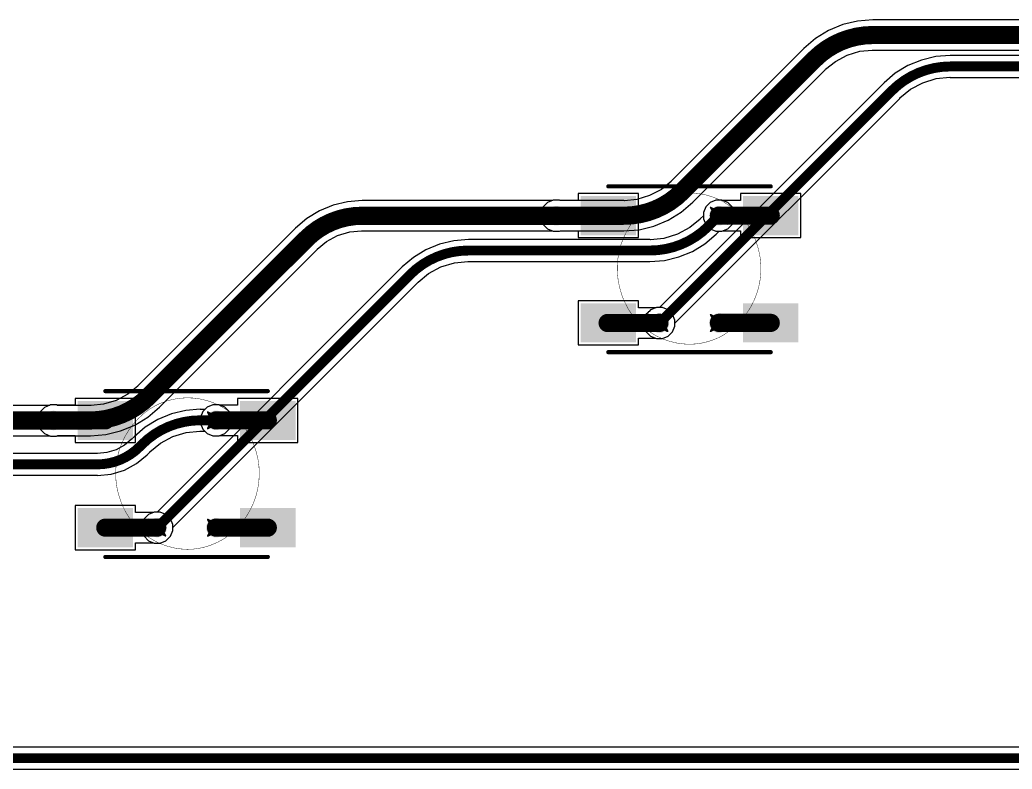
# Model space of a CAD drawing. Header units: inches. Extents: x -11 to 1110, y -7 to 455.
# Drawn here: x 17.99 to 48.52, y 227.17 to 250.23 of the extents above; entities that cross this region are included whole.
import ezdxf

# ---------------------------------------------------------------- set-up
doc = ezdxf.new("R2010")
doc.units = ezdxf.units.IN
for name, color, linetype in [('Bottom Layer', 5, 'Continuous'), ('Drill Drawing', 1, 'Continuous'), ('Mechanical 7', 56, 'Continuous'), ('Top Layer', 1, 'Continuous'), ('Top Overlay', 2, 'Continuous'), ('Top Paste', 8, 'Continuous'), ('Top Solder', 216, 'Continuous'), ('Via Holes', 16, 'Continuous')]:
    doc.layers.add(name, color=color, linetype=linetype)

msp = doc.modelspace()

# ---------------------------------------------------------------- hatches: boundary and pattern name
at = {"layer": 'Bottom Layer'}
h = msp.add_hatch(color=5, dxfattribs=at)
edge = h.paths.add_edge_path()
edge.add_arc((34.495, 244.199), 0.3, 0, 360)
h = msp.add_hatch(color=5, dxfattribs=at)
edge = h.paths.add_edge_path()
edge.add_arc((39.495, 244.199), 0.3, 0, 360)
h = msp.add_hatch(color=5, dxfattribs=at)
edge = h.paths.add_edge_path()
edge.add_arc((37.666, 240.896), 0.3, 0, 360)
h = msp.add_hatch(color=5, dxfattribs=at)
edge = h.paths.add_edge_path()
edge.add_arc((39.495, 240.899), 0.3, 0, 360)
h = msp.add_hatch(color=5, dxfattribs=at)
edge = h.paths.add_edge_path()
edge.add_arc((19.021, 237.899), 0.3, 0, 360)
h = msp.add_hatch(color=5, dxfattribs=at)
edge = h.paths.add_edge_path()
edge.add_arc((24.021, 237.905), 0.3, 0, 360)
h = msp.add_hatch(color=5, dxfattribs=at)
edge = h.paths.add_edge_path()
edge.add_arc((22.213, 234.605), 0.3, 0, 360)
h = msp.add_hatch(color=5, dxfattribs=at)
edge = h.paths.add_edge_path()
edge.add_arc((24.021, 234.599), 0.3, 0, 360)
at = {"layer": 'Top Layer'}
for points in [[(35.341, 244.703), (36.841, 244.703), (36.841, 243.703), (35.341, 243.703)], [(41.841, 243.703), (40.341, 243.703), (40.341, 244.703), (41.841, 244.703)], [(35.341, 241.403), (36.841, 241.403), (36.841, 240.403), (35.341, 240.403)], [(40.341, 241.403), (41.841, 241.403), (41.841, 240.403), (40.341, 240.403)], [(19.867, 238.402), (21.367, 238.402), (21.367, 237.402), (19.867, 237.402)], [(26.367, 237.402), (24.867, 237.402), (24.867, 238.402), (26.367, 238.402)], [(19.867, 235.102), (21.367, 235.102), (21.367, 234.102), (19.867, 234.102)], [(24.867, 235.102), (26.367, 235.102), (26.367, 234.102), (24.867, 234.102)]]:
    msp.add_hatch(color=1, dxfattribs=at).paths.add_polyline_path(points)
h = msp.add_hatch(color=1, dxfattribs=at)
edge = h.paths.add_edge_path()
edge.add_arc((34.495, 244.199), 0.3, 0, 360)
h = msp.add_hatch(color=1, dxfattribs=at)
edge = h.paths.add_edge_path()
edge.add_arc((39.495, 244.199), 0.3, 0, 360)
h = msp.add_hatch(color=1, dxfattribs=at)
edge = h.paths.add_edge_path()
edge.add_arc((37.666, 240.896), 0.3, 0, 360)
h = msp.add_hatch(color=1, dxfattribs=at)
edge = h.paths.add_edge_path()
edge.add_arc((39.495, 240.899), 0.3, 0, 360)
h = msp.add_hatch(color=1, dxfattribs=at)
edge = h.paths.add_edge_path()
edge.add_arc((19.021, 237.899), 0.3, 0, 360)
h = msp.add_hatch(color=1, dxfattribs=at)
edge = h.paths.add_edge_path()
edge.add_arc((24.021, 237.905), 0.3, 0, 360)
h = msp.add_hatch(color=1, dxfattribs=at)
edge = h.paths.add_edge_path()
edge.add_arc((22.213, 234.605), 0.3, 0, 360)
h = msp.add_hatch(color=1, dxfattribs=at)
edge = h.paths.add_edge_path()
edge.add_arc((24.021, 234.599), 0.3, 0, 360)
at = {"layer": 'Top Paste'}
for points in [[(35.341, 244.703), (36.841, 244.703), (36.841, 243.703), (35.341, 243.703)], [(41.841, 243.703), (40.341, 243.703), (40.341, 244.703), (41.841, 244.703)], [(35.341, 241.403), (36.841, 241.403), (36.841, 240.403), (35.341, 240.403)], [(40.341, 241.403), (41.841, 241.403), (41.841, 240.403), (40.341, 240.403)], [(19.867, 238.402), (21.367, 238.402), (21.367, 237.402), (19.867, 237.402)], [(26.367, 237.402), (24.867, 237.402), (24.867, 238.402), (26.367, 238.402)], [(19.867, 235.102), (21.367, 235.102), (21.367, 234.102), (19.867, 234.102)], [(24.867, 235.102), (26.367, 235.102), (26.367, 234.102), (24.867, 234.102)]]:
    msp.add_hatch(color=8, dxfattribs=at).paths.add_polyline_path(points)
at = {"layer": 'Top Solder'}
for points in [[(35.239, 244.804), (36.942, 244.804), (36.942, 243.601), (35.239, 243.601)], [(41.942, 243.601), (40.239, 243.601), (40.239, 244.804), (41.942, 244.804)], [(35.239, 241.504), (36.942, 241.504), (36.942, 240.301), (35.239, 240.301)], [(40.239, 241.504), (41.942, 241.504), (41.942, 240.301), (40.239, 240.301)], [(19.765, 238.504), (21.469, 238.504), (21.469, 237.3), (19.765, 237.3)], [(26.469, 237.3), (24.765, 237.3), (24.765, 238.504), (26.469, 238.504)], [(19.765, 235.204), (21.469, 235.204), (21.469, 234), (19.765, 234)], [(24.765, 235.204), (26.469, 235.204), (26.469, 234), (24.765, 234)]]:
    msp.add_hatch(color=216, dxfattribs=at).paths.add_polyline_path(points)
at = {"layer": 'Via Holes'}
h = msp.add_hatch(color=7, dxfattribs=at)
edge = h.paths.add_edge_path()
edge.add_arc((34.495, 244.199), 0.15, 0, 360)
h = msp.add_hatch(color=7, dxfattribs=at)
edge = h.paths.add_edge_path()
edge.add_arc((39.495, 244.199), 0.15, 0, 360)
h = msp.add_hatch(color=7, dxfattribs=at)
edge = h.paths.add_edge_path()
edge.add_arc((37.666, 240.896), 0.15, 0, 360)
h = msp.add_hatch(color=7, dxfattribs=at)
edge = h.paths.add_edge_path()
edge.add_arc((39.495, 240.899), 0.15, 0, 360)
h = msp.add_hatch(color=7, dxfattribs=at)
edge = h.paths.add_edge_path()
edge.add_arc((19.021, 237.899), 0.15, 0, 360)
h = msp.add_hatch(color=7, dxfattribs=at)
edge = h.paths.add_edge_path()
edge.add_arc((24.021, 237.905), 0.15, 0, 360)
h = msp.add_hatch(color=7, dxfattribs=at)
edge = h.paths.add_edge_path()
edge.add_arc((22.213, 234.605), 0.15, 0, 360)
h = msp.add_hatch(color=7, dxfattribs=at)
edge = h.paths.add_edge_path()
edge.add_arc((24.021, 234.599), 0.15, 0, 360)

# ---------------------------------------------------------------- linework, layer by layer
at = {"layer": 'Bottom Layer'}
for p, q in [((43.305, 250.08), (42.869, 249.899)), ((43.764, 250.19), (43.305, 250.08)), ((44.234, 250.227), (43.764, 250.19)), ((50.064, 250.227), (44.234, 250.227)), ((44.234, 250.227), (44.234, 250.227)), ((42.869, 249.899), (42.467, 249.653)), ((42.467, 249.653), (42.108, 249.346)), ((42.109, 249.346), (38.035, 245.273)), ((42.108, 249.346), (42.109, 249.346)), ((43.079, 248.95), (43.438, 249.142)), ((43.438, 249.142), (43.829, 249.261)), ((43.829, 249.261), (44.213, 249.298)), ((44.213, 249.298), (44.234, 249.294)), ((44.234, 249.294), (50.064, 249.294)), ((46.615, 249.132), (46.165, 249.097)), ((46.615, 249.13), (46.615, 249.132)), ((53.168, 249.13), (46.615, 249.13)), ((42.78, 248.705), (43.079, 248.95)), ((45.725, 248.991), (45.308, 248.818)), ((46.165, 249.097), (45.725, 248.991)), ((38.695, 244.614), (42.768, 248.687)), ((42.768, 248.687), (42.78, 248.705)), ((44.923, 248.582), (44.579, 248.289)), ((45.308, 248.818), (44.923, 248.582)), ((44.581, 248.287), (37.667, 241.374)), ((44.579, 248.289), (44.581, 248.287)), ((45.388, 248.089), (45.77, 248.293)), ((45.77, 248.293), (46.184, 248.418)), ((46.184, 248.418), (46.6, 248.459)), ((46.6, 248.459), (46.615, 248.456)), ((46.615, 248.456), (53.168, 248.456)), ((45.065, 247.824), (45.388, 248.089)), ((38.143, 240.897), (45.057, 247.811)), ((45.057, 247.811), (45.065, 247.824)), ((38.023, 245.255), (37.725, 245.01)), ((38.035, 245.273), (38.023, 245.255)), ((37.725, 245.01), (37.365, 244.817)), ((28.068, 244.63), (27.624, 244.523)), ((28.523, 244.665), (28.068, 244.63)), ((34.372, 244.665), (28.523, 244.665)), ((28.523, 244.665), (28.523, 244.665)), ((34.4, 244.677), (34.372, 244.665)), ((34.59, 244.677), (34.4, 244.677)), ((34.618, 244.665), (34.59, 244.677)), ((36.569, 244.665), (34.618, 244.665)), ((36.59, 244.661), (36.569, 244.665)), ((36.975, 244.699), (36.59, 244.661)), ((37.365, 244.817), (36.975, 244.699)), ((38.336, 244.307), (38.695, 244.613)), ((38.695, 244.613), (38.695, 244.614)), ((39.225, 244.604), (39.09, 244.47)), ((39.4, 244.677), (39.225, 244.604)), ((39.59, 244.677), (39.4, 244.677)), ((39.766, 244.604), (39.59, 244.677)), ((39.9, 244.47), (39.766, 244.604)), ((27.203, 244.349), (26.814, 244.11)), ((27.624, 244.523), (27.203, 244.349)), ((37.934, 244.06), (38.336, 244.307)), ((39.09, 244.47), (39.017, 244.294)), ((39.017, 244.294), (39.017, 244.198)), ((39.973, 244.294), (39.9, 244.47)), ((39.973, 244.104), (39.973, 244.294)), ((26.814, 244.11), (26.467, 243.814)), ((37.498, 243.88), (37.934, 244.06)), ((38.922, 244.098), (38.599, 243.833)), ((38.931, 244.111), (38.922, 244.098)), ((39.017, 244.198), (38.931, 244.111)), ((39.9, 243.929), (39.973, 244.104)), ((26.467, 243.814), (21.626, 238.972)), ((26.467, 243.814), (26.467, 243.814)), ((27.765, 243.588), (28.136, 243.701)), ((28.136, 243.701), (28.503, 243.737)), ((28.503, 243.737), (28.523, 243.733)), ((28.523, 243.733), (34.372, 243.733)), ((34.372, 243.733), (34.4, 243.721)), ((34.4, 243.721), (34.59, 243.721)), ((34.59, 243.721), (34.618, 243.733)), ((34.618, 243.733), (36.569, 243.733)), ((36.569, 243.733), (37.039, 243.77)), ((36.569, 243.733), (36.569, 243.733)), ((37.039, 243.77), (37.498, 243.88)), ((38.218, 243.629), (37.803, 243.503)), ((38.599, 243.833), (38.218, 243.629)), ((39.065, 243.34), (39.408, 243.633)), ((39.408, 243.633), (39.499, 243.721)), ((39.408, 243.633), (39.408, 243.633)), ((39.499, 243.721), (39.59, 243.721)), ((39.59, 243.721), (39.766, 243.794)), ((39.766, 243.794), (39.9, 243.929)), ((27.138, 243.171), (27.423, 243.405)), ((27.423, 243.405), (27.765, 243.588)), ((30.898, 243.327), (30.481, 243.154)), ((31.338, 243.432), (30.898, 243.327)), ((31.788, 243.468), (31.338, 243.432)), ((31.788, 243.465), (31.788, 243.468)), ((37.373, 243.465), (31.788, 243.465)), ((37.387, 243.463), (37.373, 243.465)), ((37.803, 243.503), (37.387, 243.463)), ((38.68, 243.104), (39.065, 243.34)), ((22.285, 238.313), (27.127, 243.155)), ((27.127, 243.155), (27.138, 243.171)), ((30.481, 243.154), (30.096, 242.918)), ((38.262, 242.931), (38.68, 243.104)), ((30.096, 242.918), (29.752, 242.625)), ((30.943, 242.628), (31.357, 242.754)), ((31.357, 242.754), (31.773, 242.795)), ((31.773, 242.795), (31.788, 242.792)), ((31.788, 242.792), (37.373, 242.792)), ((37.373, 242.79), (37.823, 242.825)), ((37.373, 242.792), (37.373, 242.79)), ((37.823, 242.825), (38.262, 242.931)), ((29.754, 242.623), (22.214, 235.083)), ((29.752, 242.625), (29.754, 242.623)), ((30.239, 242.159), (30.562, 242.424)), ((30.562, 242.424), (30.943, 242.628)), ((22.69, 234.607), (30.23, 242.147)), ((30.23, 242.147), (30.239, 242.159)), ((37.3, 241.206), (37.261, 241.166)), ((37.315, 241.229), (37.3, 241.206)), ((37.324, 241.238), (37.315, 241.229)), ((37.347, 241.253), (37.324, 241.238)), ((37.395, 241.301), (37.347, 241.253)), ((37.457, 241.327), (37.395, 241.301)), ((37.475, 241.339), (37.457, 241.327)), ((37.496, 241.343), (37.475, 241.339)), ((37.571, 241.374), (37.496, 241.343)), ((37.651, 241.374), (37.571, 241.374)), ((37.654, 241.374), (37.651, 241.374)), ((37.656, 241.374), (37.654, 241.374)), ((37.667, 241.374), (37.656, 241.374)), ((37.188, 240.945), (37.179, 240.899)), ((37.179, 240.899), (37.188, 240.853)), ((37.205, 241.033), (37.188, 240.991)), ((37.188, 240.991), (37.188, 240.945)), ((37.214, 241.078), (37.205, 241.033)), ((37.239, 241.115), (37.214, 241.078)), ((37.261, 241.166), (37.239, 241.115)), ((38.143, 240.801), (38.143, 240.897)), ((37.188, 240.853), (37.188, 240.801)), ((37.188, 240.801), (37.208, 240.752)), ((37.208, 240.752), (37.214, 240.721)), ((37.214, 240.721), (37.232, 240.694)), ((37.232, 240.694), (37.261, 240.625)), ((37.261, 240.625), (37.313, 240.572)), ((37.936, 240.491), (38.071, 240.625)), ((38.071, 240.625), (38.143, 240.801)), ((37.313, 240.572), (37.315, 240.57)), ((37.315, 240.57), (37.318, 240.568)), ((37.318, 240.568), (37.395, 240.491)), ((37.395, 240.491), (37.571, 240.418)), ((37.571, 240.418), (37.761, 240.418)), ((37.761, 240.418), (37.936, 240.491)), ((21.614, 238.954), (21.315, 238.709)), ((21.626, 238.972), (21.614, 238.954)), ((20.955, 238.517), (20.565, 238.398)), ((21.315, 238.709), (20.955, 238.517)), ((18.898, 238.365), (15.507, 238.365)), ((18.926, 238.376), (18.898, 238.365)), ((19.116, 238.376), (18.926, 238.376)), ((19.145, 238.365), (19.116, 238.376)), ((20.159, 238.365), (19.145, 238.365)), ((20.18, 238.361), (20.159, 238.365)), ((20.565, 238.398), (20.18, 238.361)), ((21.926, 238.006), (22.285, 238.313)), ((22.285, 238.313), (22.285, 238.313)), ((23.09, 238.209), (22.65, 238.104)), ((23.54, 238.244), (23.09, 238.209)), ((23.54, 238.242), (23.54, 238.244)), ((23.682, 238.242), (23.54, 238.242)), ((23.751, 238.31), (23.682, 238.242)), ((23.926, 238.383), (23.751, 238.31)), ((24.116, 238.383), (23.926, 238.383)), ((24.292, 238.31), (24.116, 238.383)), ((24.426, 238.176), (24.292, 238.31)), ((24.499, 238), (24.426, 238.176)), ((21.524, 237.76), (21.926, 238.006)), ((22.233, 237.931), (21.848, 237.695)), ((22.65, 238.104), (22.233, 237.931)), ((24.499, 237.81), (24.499, 238)), ((20.629, 237.469), (21.088, 237.579)), ((21.088, 237.579), (21.524, 237.76)), ((21.848, 237.695), (21.504, 237.401)), ((22.695, 237.405), (23.109, 237.531)), ((23.109, 237.531), (23.525, 237.572)), ((23.525, 237.572), (23.54, 237.569)), ((23.54, 237.569), (23.682, 237.569)), ((23.682, 237.569), (23.751, 237.5)), ((24.292, 237.5), (24.426, 237.635)), ((24.426, 237.635), (24.499, 237.81)), ((15.507, 237.432), (18.898, 237.432)), ((18.898, 237.432), (18.926, 237.421)), ((18.926, 237.421), (19.116, 237.421)), ((19.116, 237.421), (19.145, 237.432)), ((19.145, 237.432), (20.159, 237.432)), ((20.159, 237.432), (20.629, 237.469)), ((20.159, 237.432), (20.159, 237.432)), ((21.416, 237.31), (21.204, 237.136)), ((21.504, 237.401), (21.416, 237.31)), ((21.504, 237.401), (21.504, 237.401)), ((22.314, 237.201), (22.695, 237.405)), ((23.751, 237.5), (23.926, 237.428)), ((23.926, 237.428), (24.116, 237.428)), ((24.116, 237.428), (24.292, 237.5)), ((20.668, 236.914), (20.382, 236.886)), ((20.947, 236.999), (20.668, 236.914)), ((21.204, 237.136), (20.947, 236.999)), ((21.904, 236.846), (21.982, 236.923)), ((21.982, 236.923), (21.99, 236.936)), ((21.99, 236.936), (22.314, 237.201)), ((20.378, 236.887), (15.621, 236.887)), ((20.382, 236.886), (20.378, 236.887)), ((21.579, 236.574), (21.907, 236.843)), ((21.907, 236.843), (21.904, 236.846)), ((20.8, 236.251), (21.206, 236.374)), ((21.206, 236.374), (21.579, 236.574)), ((15.621, 236.214), (20.378, 236.214)), ((20.378, 236.21), (20.8, 236.251)), ((20.378, 236.214), (20.378, 236.21)), ((22.118, 235.083), (21.942, 235.01)), ((22.214, 235.083), (22.118, 235.083)), ((21.808, 234.876), (21.735, 234.7)), ((21.942, 235.01), (21.808, 234.876)), ((21.735, 234.7), (21.735, 234.51)), ((21.735, 234.51), (21.808, 234.335)), ((22.618, 234.335), (22.69, 234.51)), ((22.69, 234.51), (22.69, 234.607)), ((21.808, 234.335), (21.942, 234.2)), ((21.942, 234.2), (22.118, 234.128)), ((22.308, 234.128), (22.483, 234.2)), ((22.483, 234.2), (22.618, 234.335)), ((22.118, 234.128), (22.308, 234.128)), ((110.16, 227.844), (13.649, 227.844)), ((13.649, 227.171), (110.02, 227.171))]:
    msp.add_line(p, q, dxfattribs=at)
for points in [[(42.438, 249.016, 0.559, 0.559, -0.198912), (44.234, 249.76, 0.559, 0.559, 0)], [(44.234, 249.76, 0.559, 0.559, 0), (50.187, 249.76, 0.559, 0.559, 0)], [(38.365, 244.943, 0.559, 0.559, 0), (42.438, 249.016, 0.559, 0.559, 0)], [(44.819, 248.049, 0.305, 0.305, -0.198912), (46.615, 248.793, 0.305, 0.305, 0)], [(46.615, 248.793, 0.305, 0.305, 0), (53.168, 248.793, 0.305, 0.305, 0)], [(37.666, 240.896, 0.305, 0.305, 0), (44.819, 248.049, 0.305, 0.305, 0)], [(38.365, 244.943, 0.559, 0.559, -0.198912), (36.569, 244.199, 0.559, 0.559, 0)], [(26.797, 243.484, 0.559, 0.559, -0.198912), (28.523, 244.199, 0.559, 0.559, 0)], [(28.523, 244.199, 0.559, 0.559, 0), (34.495, 244.199, 0.559, 0.559, 0)], [(34.495, 244.199, 0.559, 0.559, 0), (36.569, 244.199, 0.559, 0.559, 0)], [(39.169, 243.873, 0.305, 0.305, 0), (39.495, 244.199, 0.305, 0.305, 0)], [(39.169, 243.873, 0.305, 0.305, -0.198912), (37.373, 243.129, 0.305, 0.305, 0)], [(21.955, 238.643, 0.559, 0.559, 0), (26.797, 243.484, 0.559, 0.559, 0)], [(29.992, 242.385, 0.305, 0.305, -0.198912), (31.788, 243.129, 0.305, 0.305, 0)], [(31.788, 243.129, 0.305, 0.305, 0), (37.373, 243.129, 0.305, 0.305, 0)], [(22.213, 234.605, 0.305, 0.305, 0), (29.992, 242.385, 0.305, 0.305, 0)], [(37.645, 240.899, 0.559, 0.559, 0), (37.654, 240.908, 0.559, 0.559, 0)], [(21.955, 238.643, 0.559, 0.559, -0.198912), (20.159, 237.899, 0.559, 0.559, 0)], [(15.507, 237.899, 0.559, 0.559, 0), (19.021, 237.899, 0.559, 0.559, 0)], [(19.021, 237.899, 0.559, 0.559, 0), (20.159, 237.899, 0.559, 0.559, 0)], [(21.744, 237.161, 0.305, 0.305, -0.198912), (23.54, 237.905, 0.305, 0.305, 0)], [(23.54, 237.905, 0.305, 0.305, 0), (24.021, 237.905, 0.305, 0.305, 0)], [(21.666, 237.084, 0.305, 0.305, -0.198912), (20.378, 236.55, 0.305, 0.305, 0)], [(21.666, 237.084, 0.305, 0.305, 0), (21.744, 237.161, 0.305, 0.305, 0)], [(15.621, 236.55, 0.305, 0.305, 0), (20.378, 236.55, 0.305, 0.305, 0)], [(13.31, 227.508, 0.305, 0.305, 0), (110.16, 227.508, 0.305, 0.305, 0)]]:
    msp.add_lwpolyline(points, format="xyseb", dxfattribs=at)
for points in [[(44.095, 249.76, 0.279, 0.279, 1), (44.374, 249.76, 0.279, 0.279, 1)], [(44.095, 249.76, 0.279, 0.279, 1), (44.374, 249.76, 0.279, 0.279, 1)], [(42.299, 249.016, 0.279, 0.279, 1), (42.578, 249.016, 0.279, 0.279, 1)], [(42.299, 249.016, 0.279, 0.279, 1), (42.578, 249.016, 0.279, 0.279, 1)], [(46.539, 248.793, 0.152, 0.152, 1), (46.691, 248.793, 0.152, 0.152, 1)], [(46.539, 248.793, 0.152, 0.152, 1), (46.691, 248.793, 0.152, 0.152, 1)], [(44.743, 248.049, 0.152, 0.152, 1), (44.895, 248.049, 0.152, 0.152, 1)], [(44.743, 248.049, 0.152, 0.152, 1), (44.895, 248.049, 0.152, 0.152, 1)], [(38.225, 244.943, 0.279, 0.279, 1), (38.505, 244.943, 0.279, 0.279, 1)], [(38.225, 244.943, 0.279, 0.279, 1), (38.505, 244.943, 0.279, 0.279, 1)], [(28.383, 244.199, 0.279, 0.279, 1), (28.662, 244.199, 0.279, 0.279, 1)], [(28.383, 244.199, 0.279, 0.279, 1), (28.662, 244.199, 0.279, 0.279, 1)], [(34.355, 244.199, 0.279, 0.279, 1), (34.635, 244.199, 0.279, 0.279, 1)], [(34.355, 244.199, 0.279, 0.279, 1), (34.635, 244.199, 0.279, 0.279, 1)], [(36.429, 244.199, 0.279, 0.279, 1), (36.709, 244.199, 0.279, 0.279, 1)], [(36.429, 244.199, 0.279, 0.279, 1), (36.709, 244.199, 0.279, 0.279, 1)], [(39.419, 244.199, 0.152, 0.152, 1), (39.571, 244.199, 0.152, 0.152, 1)], [(39.093, 243.873, 0.152, 0.152, 1), (39.245, 243.873, 0.152, 0.152, 1)], [(39.093, 243.873, 0.152, 0.152, 1), (39.245, 243.873, 0.152, 0.152, 1)], [(26.657, 243.484, 0.279, 0.279, 1), (26.937, 243.484, 0.279, 0.279, 1)], [(26.657, 243.484, 0.279, 0.279, 1), (26.937, 243.484, 0.279, 0.279, 1)], [(31.712, 243.129, 0.152, 0.152, 1), (31.864, 243.129, 0.152, 0.152, 1)], [(31.712, 243.129, 0.152, 0.152, 1), (31.864, 243.129, 0.152, 0.152, 1)], [(37.296, 243.129, 0.152, 0.152, 1), (37.449, 243.129, 0.152, 0.152, 1)], [(37.296, 243.129, 0.152, 0.152, 1), (37.449, 243.129, 0.152, 0.152, 1)], [(29.916, 242.385, 0.152, 0.152, 1), (30.068, 242.385, 0.152, 0.152, 1)], [(29.916, 242.385, 0.152, 0.152, 1), (30.068, 242.385, 0.152, 0.152, 1)], [(37.514, 240.908, 0.279, 0.279, 1), (37.793, 240.908, 0.279, 0.279, 1)], [(37.505, 240.899, 0.279, 0.279, 1), (37.785, 240.899, 0.279, 0.279, 1)], [(37.589, 240.896, 0.152, 0.152, 1), (37.742, 240.896, 0.152, 0.152, 1)], [(21.815, 238.643, 0.279, 0.279, 1), (22.095, 238.643, 0.279, 0.279, 1)], [(21.815, 238.643, 0.279, 0.279, 1), (22.095, 238.643, 0.279, 0.279, 1)], [(18.882, 237.899, 0.279, 0.279, 1), (19.161, 237.899, 0.279, 0.279, 1)], [(18.882, 237.899, 0.279, 0.279, 1), (19.161, 237.899, 0.279, 0.279, 1)], [(20.019, 237.899, 0.279, 0.279, 1), (20.299, 237.899, 0.279, 0.279, 1)], [(20.019, 237.899, 0.279, 0.279, 1), (20.299, 237.899, 0.279, 0.279, 1)], [(23.464, 237.905, 0.152, 0.152, 1), (23.616, 237.905, 0.152, 0.152, 1)], [(23.464, 237.905, 0.152, 0.152, 1), (23.616, 237.905, 0.152, 0.152, 1)], [(23.945, 237.905, 0.152, 0.152, 1), (24.098, 237.905, 0.152, 0.152, 1)], [(21.59, 237.084, 0.152, 0.152, 1), (21.742, 237.084, 0.152, 0.152, 1)], [(21.59, 237.084, 0.152, 0.152, 1), (21.742, 237.084, 0.152, 0.152, 1)], [(21.668, 237.161, 0.152, 0.152, 1), (21.82, 237.161, 0.152, 0.152, 1)], [(21.668, 237.161, 0.152, 0.152, 1), (21.82, 237.161, 0.152, 0.152, 1)], [(20.302, 236.55, 0.152, 0.152, 1), (20.455, 236.55, 0.152, 0.152, 1)], [(20.302, 236.55, 0.152, 0.152, 1), (20.455, 236.55, 0.152, 0.152, 1)], [(22.136, 234.605, 0.152, 0.152, 1), (22.289, 234.605, 0.152, 0.152, 1)]]:
    msp.add_lwpolyline(points, format="xyseb", close=True, dxfattribs=at)
at = {"layer": 'Drill Drawing'}
for points in [[(34.241, 244.453, 0.0508, 0.0508, 0), (34.495, 244.326, 0.0508, 0.0508, 0)], [(34.241, 244.453, 0.0508, 0.0508, 0), (34.368, 244.199, 0.0508, 0.0508, 0)], [(34.495, 244.326, 0.0508, 0.0508, 0), (34.749, 244.453, 0.0508, 0.0508, 0)], [(34.622, 244.199, 0.0508, 0.0508, 0), (34.749, 244.453, 0.0508, 0.0508, 0)], [(39.241, 244.453, 0.0508, 0.0508, 0), (39.495, 244.326, 0.0508, 0.0508, 0)], [(39.241, 244.453, 0.0508, 0.0508, 0), (39.368, 244.199, 0.0508, 0.0508, 0)], [(39.495, 244.326, 0.0508, 0.0508, 0), (39.749, 244.453, 0.0508, 0.0508, 0)], [(39.622, 244.199, 0.0508, 0.0508, 0), (39.749, 244.453, 0.0508, 0.0508, 0)], [(34.241, 243.945, 0.0508, 0.0508, 0), (34.368, 244.199, 0.0508, 0.0508, 0)], [(34.241, 243.945, 0.0508, 0.0508, 0), (34.495, 244.072, 0.0508, 0.0508, 0)], [(34.495, 244.072, 0.0508, 0.0508, 0), (34.749, 243.945, 0.0508, 0.0508, 0)], [(34.622, 244.199, 0.0508, 0.0508, 0), (34.749, 243.945, 0.0508, 0.0508, 0)], [(39.241, 243.945, 0.0508, 0.0508, 0), (39.368, 244.199, 0.0508, 0.0508, 0)], [(39.241, 243.945, 0.0508, 0.0508, 0), (39.495, 244.072, 0.0508, 0.0508, 0)], [(39.495, 244.072, 0.0508, 0.0508, 0), (39.749, 243.945, 0.0508, 0.0508, 0)], [(39.622, 244.199, 0.0508, 0.0508, 0), (39.749, 243.945, 0.0508, 0.0508, 0)], [(37.412, 241.15, 0.0508, 0.0508, 0), (37.666, 241.023, 0.0508, 0.0508, 0)], [(37.412, 241.15, 0.0508, 0.0508, 0), (37.539, 240.896, 0.0508, 0.0508, 0)], [(37.412, 240.642, 0.0508, 0.0508, 0), (37.539, 240.896, 0.0508, 0.0508, 0)], [(37.666, 241.023, 0.0508, 0.0508, 0), (37.92, 241.15, 0.0508, 0.0508, 0)], [(37.793, 240.896, 0.0508, 0.0508, 0), (37.92, 241.15, 0.0508, 0.0508, 0)], [(37.793, 240.896, 0.0508, 0.0508, 0), (37.92, 240.642, 0.0508, 0.0508, 0)], [(39.241, 241.153, 0.0508, 0.0508, 0), (39.495, 241.026, 0.0508, 0.0508, 0)], [(39.241, 241.153, 0.0508, 0.0508, 0), (39.368, 240.899, 0.0508, 0.0508, 0)], [(39.241, 240.645, 0.0508, 0.0508, 0), (39.368, 240.899, 0.0508, 0.0508, 0)], [(39.495, 241.026, 0.0508, 0.0508, 0), (39.749, 241.153, 0.0508, 0.0508, 0)], [(39.622, 240.899, 0.0508, 0.0508, 0), (39.749, 241.153, 0.0508, 0.0508, 0)], [(39.622, 240.899, 0.0508, 0.0508, 0), (39.749, 240.645, 0.0508, 0.0508, 0)], [(37.412, 240.642, 0.0508, 0.0508, 0), (37.666, 240.769, 0.0508, 0.0508, 0)], [(37.666, 240.769, 0.0508, 0.0508, 0), (37.92, 240.642, 0.0508, 0.0508, 0)], [(39.241, 240.645, 0.0508, 0.0508, 0), (39.495, 240.772, 0.0508, 0.0508, 0)], [(39.495, 240.772, 0.0508, 0.0508, 0), (39.749, 240.645, 0.0508, 0.0508, 0)], [(18.767, 238.153, 0.0508, 0.0508, 0), (19.021, 238.026, 0.0508, 0.0508, 0)], [(18.767, 238.153, 0.0508, 0.0508, 0), (18.894, 237.899, 0.0508, 0.0508, 0)], [(19.021, 238.026, 0.0508, 0.0508, 0), (19.275, 238.153, 0.0508, 0.0508, 0)], [(19.148, 237.899, 0.0508, 0.0508, 0), (19.275, 238.153, 0.0508, 0.0508, 0)], [(23.767, 238.159, 0.0508, 0.0508, 0), (24.021, 238.032, 0.0508, 0.0508, 0)], [(23.767, 238.159, 0.0508, 0.0508, 0), (23.894, 237.905, 0.0508, 0.0508, 0)], [(24.021, 238.032, 0.0508, 0.0508, 0), (24.275, 238.159, 0.0508, 0.0508, 0)], [(24.148, 237.905, 0.0508, 0.0508, 0), (24.275, 238.159, 0.0508, 0.0508, 0)], [(18.767, 237.645, 0.0508, 0.0508, 0), (18.894, 237.899, 0.0508, 0.0508, 0)], [(19.148, 237.899, 0.0508, 0.0508, 0), (19.275, 237.645, 0.0508, 0.0508, 0)], [(23.767, 237.651, 0.0508, 0.0508, 0), (23.894, 237.905, 0.0508, 0.0508, 0)], [(24.148, 237.905, 0.0508, 0.0508, 0), (24.275, 237.651, 0.0508, 0.0508, 0)], [(18.767, 237.645, 0.0508, 0.0508, 0), (19.021, 237.772, 0.0508, 0.0508, 0)], [(19.021, 237.772, 0.0508, 0.0508, 0), (19.275, 237.645, 0.0508, 0.0508, 0)], [(23.767, 237.651, 0.0508, 0.0508, 0), (24.021, 237.778, 0.0508, 0.0508, 0)], [(24.021, 237.778, 0.0508, 0.0508, 0), (24.275, 237.651, 0.0508, 0.0508, 0)], [(21.959, 234.859, 0.0508, 0.0508, 0), (22.213, 234.732, 0.0508, 0.0508, 0)], [(21.959, 234.859, 0.0508, 0.0508, 0), (22.086, 234.605, 0.0508, 0.0508, 0)], [(22.213, 234.732, 0.0508, 0.0508, 0), (22.467, 234.859, 0.0508, 0.0508, 0)], [(22.34, 234.605, 0.0508, 0.0508, 0), (22.467, 234.859, 0.0508, 0.0508, 0)], [(23.767, 234.853, 0.0508, 0.0508, 0), (24.021, 234.726, 0.0508, 0.0508, 0)], [(23.767, 234.853, 0.0508, 0.0508, 0), (23.894, 234.599, 0.0508, 0.0508, 0)], [(24.021, 234.726, 0.0508, 0.0508, 0), (24.275, 234.853, 0.0508, 0.0508, 0)], [(24.148, 234.599, 0.0508, 0.0508, 0), (24.275, 234.853, 0.0508, 0.0508, 0)], [(21.959, 234.351, 0.0508, 0.0508, 0), (22.086, 234.605, 0.0508, 0.0508, 0)], [(21.959, 234.351, 0.0508, 0.0508, 0), (22.213, 234.478, 0.0508, 0.0508, 0)], [(22.213, 234.478, 0.0508, 0.0508, 0), (22.467, 234.351, 0.0508, 0.0508, 0)], [(22.34, 234.605, 0.0508, 0.0508, 0), (22.467, 234.351, 0.0508, 0.0508, 0)], [(23.767, 234.345, 0.0508, 0.0508, 0), (23.894, 234.599, 0.0508, 0.0508, 0)], [(23.767, 234.345, 0.0508, 0.0508, 0), (24.021, 234.472, 0.0508, 0.0508, 0)], [(24.021, 234.472, 0.0508, 0.0508, 0), (24.275, 234.345, 0.0508, 0.0508, 0)], [(24.148, 234.599, 0.0508, 0.0508, 0), (24.275, 234.345, 0.0508, 0.0508, 0)]]:
    msp.add_lwpolyline(points, format="xyseb", dxfattribs=at)
for points in [[(34.228, 244.453, 0.0254, 0.0254, 1), (34.254, 244.453, 0.0254, 0.0254, 1)], [(34.228, 244.453, 0.0254, 0.0254, 1), (34.254, 244.453, 0.0254, 0.0254, 1)], [(34.482, 244.326, 0.0254, 0.0254, 1), (34.508, 244.326, 0.0254, 0.0254, 1)], [(34.482, 244.326, 0.0254, 0.0254, 1), (34.508, 244.326, 0.0254, 0.0254, 1)], [(34.736, 244.453, 0.0254, 0.0254, 1), (34.762, 244.453, 0.0254, 0.0254, 1)], [(34.736, 244.453, 0.0254, 0.0254, 1), (34.762, 244.453, 0.0254, 0.0254, 1)], [(39.228, 244.453, 0.0254, 0.0254, 1), (39.254, 244.453, 0.0254, 0.0254, 1)], [(39.228, 244.453, 0.0254, 0.0254, 1), (39.254, 244.453, 0.0254, 0.0254, 1)], [(39.482, 244.326, 0.0254, 0.0254, 1), (39.508, 244.326, 0.0254, 0.0254, 1)], [(39.482, 244.326, 0.0254, 0.0254, 1), (39.508, 244.326, 0.0254, 0.0254, 1)], [(39.736, 244.453, 0.0254, 0.0254, 1), (39.762, 244.453, 0.0254, 0.0254, 1)], [(39.736, 244.453, 0.0254, 0.0254, 1), (39.762, 244.453, 0.0254, 0.0254, 1)], [(34.228, 243.945, 0.0254, 0.0254, 1), (34.254, 243.945, 0.0254, 0.0254, 1)], [(34.228, 243.945, 0.0254, 0.0254, 1), (34.254, 243.945, 0.0254, 0.0254, 1)], [(34.355, 244.199, 0.0254, 0.0254, 1), (34.381, 244.199, 0.0254, 0.0254, 1)], [(34.355, 244.199, 0.0254, 0.0254, 1), (34.381, 244.199, 0.0254, 0.0254, 1)], [(34.482, 244.072, 0.0254, 0.0254, 1), (34.508, 244.072, 0.0254, 0.0254, 1)], [(34.482, 244.072, 0.0254, 0.0254, 1), (34.508, 244.072, 0.0254, 0.0254, 1)], [(34.609, 244.199, 0.0254, 0.0254, 1), (34.635, 244.199, 0.0254, 0.0254, 1)], [(34.609, 244.199, 0.0254, 0.0254, 1), (34.635, 244.199, 0.0254, 0.0254, 1)], [(34.736, 243.945, 0.0254, 0.0254, 1), (34.762, 243.945, 0.0254, 0.0254, 1)], [(34.736, 243.945, 0.0254, 0.0254, 1), (34.762, 243.945, 0.0254, 0.0254, 1)], [(39.228, 243.945, 0.0254, 0.0254, 1), (39.254, 243.945, 0.0254, 0.0254, 1)], [(39.228, 243.945, 0.0254, 0.0254, 1), (39.254, 243.945, 0.0254, 0.0254, 1)], [(39.355, 244.199, 0.0254, 0.0254, 1), (39.381, 244.199, 0.0254, 0.0254, 1)], [(39.355, 244.199, 0.0254, 0.0254, 1), (39.381, 244.199, 0.0254, 0.0254, 1)], [(39.482, 244.072, 0.0254, 0.0254, 1), (39.508, 244.072, 0.0254, 0.0254, 1)], [(39.482, 244.072, 0.0254, 0.0254, 1), (39.508, 244.072, 0.0254, 0.0254, 1)], [(39.609, 244.199, 0.0254, 0.0254, 1), (39.635, 244.199, 0.0254, 0.0254, 1)], [(39.609, 244.199, 0.0254, 0.0254, 1), (39.635, 244.199, 0.0254, 0.0254, 1)], [(39.736, 243.945, 0.0254, 0.0254, 1), (39.762, 243.945, 0.0254, 0.0254, 1)], [(39.736, 243.945, 0.0254, 0.0254, 1), (39.762, 243.945, 0.0254, 0.0254, 1)], [(37.399, 241.15, 0.0254, 0.0254, 1), (37.424, 241.15, 0.0254, 0.0254, 1)], [(37.399, 241.15, 0.0254, 0.0254, 1), (37.424, 241.15, 0.0254, 0.0254, 1)], [(37.526, 240.896, 0.0254, 0.0254, 1), (37.551, 240.896, 0.0254, 0.0254, 1)], [(37.526, 240.896, 0.0254, 0.0254, 1), (37.551, 240.896, 0.0254, 0.0254, 1)], [(37.653, 241.023, 0.0254, 0.0254, 1), (37.678, 241.023, 0.0254, 0.0254, 1)], [(37.653, 241.023, 0.0254, 0.0254, 1), (37.678, 241.023, 0.0254, 0.0254, 1)], [(37.78, 240.896, 0.0254, 0.0254, 1), (37.805, 240.896, 0.0254, 0.0254, 1)], [(37.78, 240.896, 0.0254, 0.0254, 1), (37.805, 240.896, 0.0254, 0.0254, 1)], [(37.907, 241.15, 0.0254, 0.0254, 1), (37.932, 241.15, 0.0254, 0.0254, 1)], [(37.907, 241.15, 0.0254, 0.0254, 1), (37.932, 241.15, 0.0254, 0.0254, 1)], [(39.228, 241.153, 0.0254, 0.0254, 1), (39.254, 241.153, 0.0254, 0.0254, 1)], [(39.228, 241.153, 0.0254, 0.0254, 1), (39.254, 241.153, 0.0254, 0.0254, 1)], [(39.355, 240.899, 0.0254, 0.0254, 1), (39.381, 240.899, 0.0254, 0.0254, 1)], [(39.355, 240.899, 0.0254, 0.0254, 1), (39.381, 240.899, 0.0254, 0.0254, 1)], [(39.482, 241.026, 0.0254, 0.0254, 1), (39.508, 241.026, 0.0254, 0.0254, 1)], [(39.482, 241.026, 0.0254, 0.0254, 1), (39.508, 241.026, 0.0254, 0.0254, 1)], [(39.609, 240.899, 0.0254, 0.0254, 1), (39.635, 240.899, 0.0254, 0.0254, 1)], [(39.609, 240.899, 0.0254, 0.0254, 1), (39.635, 240.899, 0.0254, 0.0254, 1)], [(39.736, 241.153, 0.0254, 0.0254, 1), (39.762, 241.153, 0.0254, 0.0254, 1)], [(39.736, 241.153, 0.0254, 0.0254, 1), (39.762, 241.153, 0.0254, 0.0254, 1)], [(37.399, 240.642, 0.0254, 0.0254, 1), (37.424, 240.642, 0.0254, 0.0254, 1)], [(37.399, 240.642, 0.0254, 0.0254, 1), (37.424, 240.642, 0.0254, 0.0254, 1)], [(37.653, 240.769, 0.0254, 0.0254, 1), (37.678, 240.769, 0.0254, 0.0254, 1)], [(37.653, 240.769, 0.0254, 0.0254, 1), (37.678, 240.769, 0.0254, 0.0254, 1)], [(37.907, 240.642, 0.0254, 0.0254, 1), (37.932, 240.642, 0.0254, 0.0254, 1)], [(37.907, 240.642, 0.0254, 0.0254, 1), (37.932, 240.642, 0.0254, 0.0254, 1)], [(39.228, 240.645, 0.0254, 0.0254, 1), (39.254, 240.645, 0.0254, 0.0254, 1)], [(39.228, 240.645, 0.0254, 0.0254, 1), (39.254, 240.645, 0.0254, 0.0254, 1)], [(39.482, 240.772, 0.0254, 0.0254, 1), (39.508, 240.772, 0.0254, 0.0254, 1)], [(39.482, 240.772, 0.0254, 0.0254, 1), (39.508, 240.772, 0.0254, 0.0254, 1)], [(39.736, 240.645, 0.0254, 0.0254, 1), (39.762, 240.645, 0.0254, 0.0254, 1)], [(39.736, 240.645, 0.0254, 0.0254, 1), (39.762, 240.645, 0.0254, 0.0254, 1)], [(18.755, 238.153, 0.0254, 0.0254, 1), (18.78, 238.153, 0.0254, 0.0254, 1)], [(18.755, 238.153, 0.0254, 0.0254, 1), (18.78, 238.153, 0.0254, 0.0254, 1)], [(19.263, 238.153, 0.0254, 0.0254, 1), (19.288, 238.153, 0.0254, 0.0254, 1)], [(19.263, 238.153, 0.0254, 0.0254, 1), (19.288, 238.153, 0.0254, 0.0254, 1)], [(23.755, 238.159, 0.0254, 0.0254, 1), (23.78, 238.159, 0.0254, 0.0254, 1)], [(23.755, 238.159, 0.0254, 0.0254, 1), (23.78, 238.159, 0.0254, 0.0254, 1)], [(24.263, 238.159, 0.0254, 0.0254, 1), (24.288, 238.159, 0.0254, 0.0254, 1)], [(24.263, 238.159, 0.0254, 0.0254, 1), (24.288, 238.159, 0.0254, 0.0254, 1)], [(18.882, 237.899, 0.0254, 0.0254, 1), (18.907, 237.899, 0.0254, 0.0254, 1)], [(18.882, 237.899, 0.0254, 0.0254, 1), (18.907, 237.899, 0.0254, 0.0254, 1)], [(19.009, 238.026, 0.0254, 0.0254, 1), (19.034, 238.026, 0.0254, 0.0254, 1)], [(19.009, 238.026, 0.0254, 0.0254, 1), (19.034, 238.026, 0.0254, 0.0254, 1)], [(19.136, 237.899, 0.0254, 0.0254, 1), (19.161, 237.899, 0.0254, 0.0254, 1)], [(19.136, 237.899, 0.0254, 0.0254, 1), (19.161, 237.899, 0.0254, 0.0254, 1)], [(23.882, 237.905, 0.0254, 0.0254, 1), (23.907, 237.905, 0.0254, 0.0254, 1)], [(23.882, 237.905, 0.0254, 0.0254, 1), (23.907, 237.905, 0.0254, 0.0254, 1)], [(24.009, 238.032, 0.0254, 0.0254, 1), (24.034, 238.032, 0.0254, 0.0254, 1)], [(24.009, 238.032, 0.0254, 0.0254, 1), (24.034, 238.032, 0.0254, 0.0254, 1)], [(24.136, 237.905, 0.0254, 0.0254, 1), (24.161, 237.905, 0.0254, 0.0254, 1)], [(24.136, 237.905, 0.0254, 0.0254, 1), (24.161, 237.905, 0.0254, 0.0254, 1)], [(18.755, 237.645, 0.0254, 0.0254, 1), (18.78, 237.645, 0.0254, 0.0254, 1)], [(18.755, 237.645, 0.0254, 0.0254, 1), (18.78, 237.645, 0.0254, 0.0254, 1)], [(19.009, 237.772, 0.0254, 0.0254, 1), (19.034, 237.772, 0.0254, 0.0254, 1)], [(19.009, 237.772, 0.0254, 0.0254, 1), (19.034, 237.772, 0.0254, 0.0254, 1)], [(19.263, 237.645, 0.0254, 0.0254, 1), (19.288, 237.645, 0.0254, 0.0254, 1)], [(19.263, 237.645, 0.0254, 0.0254, 1), (19.288, 237.645, 0.0254, 0.0254, 1)], [(23.755, 237.651, 0.0254, 0.0254, 1), (23.78, 237.651, 0.0254, 0.0254, 1)], [(23.755, 237.651, 0.0254, 0.0254, 1), (23.78, 237.651, 0.0254, 0.0254, 1)], [(24.009, 237.778, 0.0254, 0.0254, 1), (24.034, 237.778, 0.0254, 0.0254, 1)], [(24.009, 237.778, 0.0254, 0.0254, 1), (24.034, 237.778, 0.0254, 0.0254, 1)], [(24.263, 237.651, 0.0254, 0.0254, 1), (24.288, 237.651, 0.0254, 0.0254, 1)], [(24.263, 237.651, 0.0254, 0.0254, 1), (24.288, 237.651, 0.0254, 0.0254, 1)], [(21.946, 234.859, 0.0254, 0.0254, 1), (21.971, 234.859, 0.0254, 0.0254, 1)], [(21.946, 234.859, 0.0254, 0.0254, 1), (21.971, 234.859, 0.0254, 0.0254, 1)], [(22.454, 234.859, 0.0254, 0.0254, 1), (22.479, 234.859, 0.0254, 0.0254, 1)], [(22.454, 234.859, 0.0254, 0.0254, 1), (22.479, 234.859, 0.0254, 0.0254, 1)], [(23.755, 234.853, 0.0254, 0.0254, 1), (23.78, 234.853, 0.0254, 0.0254, 1)], [(23.755, 234.853, 0.0254, 0.0254, 1), (23.78, 234.853, 0.0254, 0.0254, 1)], [(24.263, 234.853, 0.0254, 0.0254, 1), (24.288, 234.853, 0.0254, 0.0254, 1)], [(24.263, 234.853, 0.0254, 0.0254, 1), (24.288, 234.853, 0.0254, 0.0254, 1)], [(22.073, 234.605, 0.0254, 0.0254, 1), (22.098, 234.605, 0.0254, 0.0254, 1)], [(22.073, 234.605, 0.0254, 0.0254, 1), (22.098, 234.605, 0.0254, 0.0254, 1)], [(22.2, 234.732, 0.0254, 0.0254, 1), (22.225, 234.732, 0.0254, 0.0254, 1)], [(22.2, 234.732, 0.0254, 0.0254, 1), (22.225, 234.732, 0.0254, 0.0254, 1)], [(22.2, 234.478, 0.0254, 0.0254, 1), (22.225, 234.478, 0.0254, 0.0254, 1)], [(22.2, 234.478, 0.0254, 0.0254, 1), (22.225, 234.478, 0.0254, 0.0254, 1)], [(22.327, 234.605, 0.0254, 0.0254, 1), (22.352, 234.605, 0.0254, 0.0254, 1)], [(22.327, 234.605, 0.0254, 0.0254, 1), (22.352, 234.605, 0.0254, 0.0254, 1)], [(23.882, 234.599, 0.0254, 0.0254, 1), (23.907, 234.599, 0.0254, 0.0254, 1)], [(23.882, 234.599, 0.0254, 0.0254, 1), (23.907, 234.599, 0.0254, 0.0254, 1)], [(24.009, 234.726, 0.0254, 0.0254, 1), (24.034, 234.726, 0.0254, 0.0254, 1)], [(24.009, 234.726, 0.0254, 0.0254, 1), (24.034, 234.726, 0.0254, 0.0254, 1)], [(24.009, 234.472, 0.0254, 0.0254, 1), (24.034, 234.472, 0.0254, 0.0254, 1)], [(24.009, 234.472, 0.0254, 0.0254, 1), (24.034, 234.472, 0.0254, 0.0254, 1)], [(24.136, 234.599, 0.0254, 0.0254, 1), (24.161, 234.599, 0.0254, 0.0254, 1)], [(24.136, 234.599, 0.0254, 0.0254, 1), (24.161, 234.599, 0.0254, 0.0254, 1)], [(21.946, 234.351, 0.0254, 0.0254, 1), (21.971, 234.351, 0.0254, 0.0254, 1)], [(21.946, 234.351, 0.0254, 0.0254, 1), (21.971, 234.351, 0.0254, 0.0254, 1)], [(22.454, 234.351, 0.0254, 0.0254, 1), (22.479, 234.351, 0.0254, 0.0254, 1)], [(22.454, 234.351, 0.0254, 0.0254, 1), (22.479, 234.351, 0.0254, 0.0254, 1)], [(23.755, 234.345, 0.0254, 0.0254, 1), (23.78, 234.345, 0.0254, 0.0254, 1)], [(23.755, 234.345, 0.0254, 0.0254, 1), (23.78, 234.345, 0.0254, 0.0254, 1)], [(24.263, 234.345, 0.0254, 0.0254, 1), (24.288, 234.345, 0.0254, 0.0254, 1)], [(24.263, 234.345, 0.0254, 0.0254, 1), (24.288, 234.345, 0.0254, 0.0254, 1)]]:
    msp.add_lwpolyline(points, format="xyseb", close=True, dxfattribs=at)
at = {"layer": 'Mechanical 7'}
for points in [[(37.827, 244.768, 0.0127, 0.0127, -0.383213), (40.503, 243.714, 0.0127, 0.0127, 0)], [(37.209, 244.406, 0.0127, 0.0127, -0.083102), (37.827, 244.768, 0.0127, 0.0127, 0)], [(36.502, 241.782, 0.0127, 0.0127, -0.307999), (37.209, 244.406, 0.0127, 0.0127, 0)], [(40.503, 243.714, 0.0127, 0.0127, -0.03904), (40.652, 243.368, 0.0127, 0.0127, 0)], [(40.652, 243.368, 0.0127, 0.0127, -0.352643), (39.654, 240.54, 0.0127, 0.0127, 0)], [(36.614, 241.509, 0.0127, 0.0127, -0.030586), (36.502, 241.782, 0.0127, 0.0127, 0)], [(38.577, 240.245, 0.0127, 0.0127, -0.287633), (36.614, 241.509, 0.0127, 0.0127, 0)], [(39.327, 240.382, 0.0127, 0.0127, -0.090155), (38.577, 240.245, 0.0127, 0.0127, 0)], [(39.654, 240.54, 0.0127, 0.0127, -0.041731), (39.327, 240.382, 0.0127, 0.0127, 0)], [(22.301, 238.423, 0.0127, 0.0127, -0.384054), (25.019, 237.499, 0.0127, 0.0127, 0)], [(21.107, 235.378, 0.0127, 0.0127, -0.350896), (21.981, 238.25, 0.0127, 0.0127, 0)], [(21.981, 238.25, 0.0127, 0.0127, -0.041717), (22.301, 238.423, 0.0127, 0.0127, 0)], [(25.019, 237.499, 0.0127, 0.0127, -0.039084), (25.183, 237.161, 0.0127, 0.0127, 0)], [(25.183, 237.161, 0.0127, 0.0127, -0.351316), (24.308, 234.287, 0.0127, 0.0127, 0)], [(21.226, 235.119, 0.0127, 0.0127, -0.029382), (21.107, 235.378, 0.0127, 0.0127, 0)], [(23.145, 233.935, 0.0127, 0.0127, -0.27753), (21.226, 235.119, 0.0127, 0.0127, 0)], [(24.308, 234.287, 0.0127, 0.0127, -0.041914), (23.988, 234.115, 0.0127, 0.0127, 0)], [(23.988, 234.115, 0.0127, 0.0127, -0.105974), (23.145, 233.935, 0.0127, 0.0127, 0)]]:
    msp.add_lwpolyline(points, format="xyseb", dxfattribs=at)
for points in [[(37.823, 244.768, 0.00635, 0.00635, 1), (37.83, 244.768, 0.00635, 0.00635, 1)], [(37.823, 244.768, 0.00635, 0.00635, 1), (37.83, 244.768, 0.00635, 0.00635, 1)], [(37.206, 244.406, 0.00635, 0.00635, 1), (37.212, 244.406, 0.00635, 0.00635, 1)], [(37.206, 244.406, 0.00635, 0.00635, 1), (37.212, 244.406, 0.00635, 0.00635, 1)], [(40.5, 243.714, 0.00635, 0.00635, 1), (40.507, 243.714, 0.00635, 0.00635, 1)], [(40.5, 243.714, 0.00635, 0.00635, 1), (40.507, 243.714, 0.00635, 0.00635, 1)], [(40.649, 243.368, 0.00635, 0.00635, 1), (40.655, 243.368, 0.00635, 0.00635, 1)], [(40.649, 243.368, 0.00635, 0.00635, 1), (40.655, 243.368, 0.00635, 0.00635, 1)], [(36.499, 241.782, 0.00635, 0.00635, 1), (36.505, 241.782, 0.00635, 0.00635, 1)], [(36.499, 241.782, 0.00635, 0.00635, 1), (36.505, 241.782, 0.00635, 0.00635, 1)], [(36.611, 241.509, 0.00635, 0.00635, 1), (36.618, 241.509, 0.00635, 0.00635, 1)], [(36.611, 241.509, 0.00635, 0.00635, 1), (36.618, 241.509, 0.00635, 0.00635, 1)], [(39.324, 240.382, 0.00635, 0.00635, 1), (39.33, 240.382, 0.00635, 0.00635, 1)], [(39.324, 240.382, 0.00635, 0.00635, 1), (39.33, 240.382, 0.00635, 0.00635, 1)], [(39.651, 240.54, 0.00635, 0.00635, 1), (39.657, 240.54, 0.00635, 0.00635, 1)], [(39.651, 240.54, 0.00635, 0.00635, 1), (39.657, 240.54, 0.00635, 0.00635, 1)], [(38.574, 240.245, 0.00635, 0.00635, 1), (38.58, 240.245, 0.00635, 0.00635, 1)], [(38.574, 240.245, 0.00635, 0.00635, 1), (38.58, 240.245, 0.00635, 0.00635, 1)], [(21.978, 238.25, 0.00635, 0.00635, 1), (21.984, 238.25, 0.00635, 0.00635, 1)], [(21.978, 238.25, 0.00635, 0.00635, 1), (21.984, 238.25, 0.00635, 0.00635, 1)], [(22.298, 238.423, 0.00635, 0.00635, 1), (22.304, 238.423, 0.00635, 0.00635, 1)], [(22.298, 238.423, 0.00635, 0.00635, 1), (22.304, 238.423, 0.00635, 0.00635, 1)], [(25.016, 237.499, 0.00635, 0.00635, 1), (25.023, 237.499, 0.00635, 0.00635, 1)], [(25.016, 237.499, 0.00635, 0.00635, 1), (25.023, 237.499, 0.00635, 0.00635, 1)], [(25.18, 237.161, 0.00635, 0.00635, 1), (25.186, 237.161, 0.00635, 0.00635, 1)], [(25.18, 237.161, 0.00635, 0.00635, 1), (25.186, 237.161, 0.00635, 0.00635, 1)], [(21.103, 235.378, 0.00635, 0.00635, 1), (21.11, 235.378, 0.00635, 0.00635, 1)], [(21.103, 235.378, 0.00635, 0.00635, 1), (21.11, 235.378, 0.00635, 0.00635, 1)], [(21.223, 235.119, 0.00635, 0.00635, 1), (21.229, 235.119, 0.00635, 0.00635, 1)], [(21.223, 235.119, 0.00635, 0.00635, 1), (21.229, 235.119, 0.00635, 0.00635, 1)], [(24.305, 234.287, 0.00635, 0.00635, 1), (24.311, 234.287, 0.00635, 0.00635, 1)], [(24.305, 234.287, 0.00635, 0.00635, 1), (24.311, 234.287, 0.00635, 0.00635, 1)], [(23.142, 233.935, 0.00635, 0.00635, 1), (23.148, 233.935, 0.00635, 0.00635, 1)], [(23.142, 233.935, 0.00635, 0.00635, 1), (23.148, 233.935, 0.00635, 0.00635, 1)], [(23.985, 234.115, 0.00635, 0.00635, 1), (23.992, 234.115, 0.00635, 0.00635, 1)], [(23.985, 234.115, 0.00635, 0.00635, 1), (23.992, 234.115, 0.00635, 0.00635, 1)]]:
    msp.add_lwpolyline(points, format="xyseb", close=True, dxfattribs=at)
at = {"layer": 'Top Layer'}
for p, q in [((37.019, 244.88), (35.163, 244.88)), ((35.163, 244.88), (35.163, 244.669)), ((37.019, 243.525), (37.019, 244.88)), ((42.019, 244.88), (40.163, 244.88)), ((40.163, 244.88), (40.163, 244.669)), ((42.019, 243.525), (42.019, 244.88)), ((34.225, 244.604), (34.09, 244.47)), ((34.4, 244.677), (34.225, 244.604)), ((34.59, 244.677), (34.4, 244.677)), ((34.61, 244.669), (34.59, 244.677)), ((35.163, 244.669), (34.61, 244.669)), ((39.225, 244.604), (39.09, 244.47)), ((39.4, 244.677), (39.225, 244.604)), ((39.59, 244.677), (39.4, 244.677)), ((39.61, 244.669), (39.59, 244.677)), ((40.163, 244.669), (39.61, 244.669)), ((34.09, 244.47), (34.017, 244.294)), ((34.017, 244.294), (34.017, 244.104)), ((39.09, 244.47), (39.017, 244.294)), ((39.017, 244.294), (39.017, 244.104)), ((34.017, 244.104), (34.09, 243.929)), ((39.017, 244.104), (39.09, 243.929)), ((34.09, 243.929), (34.225, 243.794)), ((34.225, 243.794), (34.4, 243.721)), ((34.4, 243.721), (34.59, 243.721)), ((34.59, 243.721), (34.627, 243.736)), ((34.627, 243.736), (35.163, 243.736)), ((35.163, 243.736), (35.163, 243.525)), ((39.09, 243.929), (39.225, 243.794)), ((39.225, 243.794), (39.4, 243.721)), ((39.4, 243.721), (39.59, 243.721)), ((39.59, 243.721), (39.627, 243.736)), ((39.627, 243.736), (40.163, 243.736)), ((40.163, 243.736), (40.163, 243.525)), ((35.163, 243.525), (37.019, 243.525)), ((40.163, 243.525), (42.019, 243.525)), ((37.019, 241.58), (35.163, 241.58)), ((35.163, 241.58), (35.163, 240.225)), ((37.019, 241.365), (37.019, 241.58)), ((37.551, 241.365), (37.019, 241.365)), ((37.571, 241.374), (37.551, 241.365)), ((37.761, 241.374), (37.571, 241.374)), ((37.936, 241.301), (37.761, 241.374)), ((38.071, 241.166), (37.936, 241.301)), ((38.143, 240.991), (38.071, 241.166)), ((38.143, 240.801), (38.143, 240.991)), ((37.936, 240.491), (38.071, 240.625)), ((38.071, 240.625), (38.143, 240.801)), ((37.019, 240.225), (37.019, 240.433)), ((37.019, 240.433), (37.534, 240.433)), ((37.534, 240.433), (37.571, 240.418)), ((37.571, 240.418), (37.761, 240.418)), ((37.761, 240.418), (37.936, 240.491)), ((35.163, 240.225), (37.019, 240.225)), ((21.545, 238.58), (19.689, 238.58)), ((19.689, 238.58), (19.689, 238.368)), ((21.545, 237.224), (21.545, 238.58)), ((26.545, 238.58), (24.689, 238.58)), ((24.689, 238.58), (24.689, 238.368)), ((26.545, 237.224), (26.545, 238.58)), ((18.616, 238.169), (18.544, 237.994)), ((18.751, 238.304), (18.616, 238.169)), ((18.926, 238.376), (18.751, 238.304)), ((19.116, 238.376), (18.926, 238.376)), ((19.136, 238.368), (19.116, 238.376)), ((19.689, 238.368), (19.136, 238.368)), ((23.616, 238.176), (23.544, 238)), ((23.751, 238.31), (23.616, 238.176)), ((23.926, 238.383), (23.751, 238.31)), ((24.116, 238.383), (23.926, 238.383)), ((24.153, 238.368), (24.116, 238.383)), ((24.689, 238.368), (24.153, 238.368)), ((18.544, 237.994), (18.544, 237.804)), ((23.544, 238), (23.544, 237.81)), ((18.544, 237.804), (18.616, 237.628)), ((18.616, 237.628), (18.751, 237.494)), ((23.544, 237.81), (23.616, 237.635)), ((23.616, 237.635), (23.751, 237.5)), ((18.751, 237.494), (18.926, 237.421)), ((18.926, 237.421), (19.116, 237.421)), ((19.116, 237.421), (19.153, 237.436)), ((19.153, 237.436), (19.689, 237.436)), ((19.689, 237.436), (19.689, 237.224)), ((19.689, 237.224), (21.545, 237.224)), ((23.751, 237.5), (23.926, 237.428)), ((23.926, 237.428), (24.116, 237.428)), ((24.116, 237.428), (24.136, 237.436)), ((24.136, 237.436), (24.689, 237.436)), ((24.689, 237.436), (24.689, 237.224)), ((24.689, 237.224), (26.545, 237.224)), ((21.545, 235.28), (19.689, 235.28)), ((19.689, 235.28), (19.689, 233.924)), ((21.545, 235.068), (21.545, 235.28)), ((22.118, 235.083), (22.081, 235.068)), ((22.308, 235.083), (22.118, 235.083)), ((22.483, 235.01), (22.308, 235.083)), ((22.081, 235.068), (21.545, 235.068)), ((22.618, 234.876), (22.483, 235.01)), ((22.69, 234.7), (22.618, 234.876)), ((22.618, 234.335), (22.69, 234.51)), ((22.69, 234.51), (22.69, 234.7)), ((22.308, 234.128), (22.483, 234.2)), ((22.483, 234.2), (22.618, 234.335)), ((19.689, 233.924), (21.545, 233.924)), ((21.545, 233.924), (21.545, 234.136)), ((21.545, 234.136), (22.098, 234.136)), ((22.098, 234.136), (22.118, 234.128)), ((22.118, 234.128), (22.308, 234.128))]:
    msp.add_line(p, q, dxfattribs=at)
for points in [[(34.495, 244.203, 0.559, 0.559, 0), (36.091, 244.203, 0.559, 0.559, 0)], [(39.495, 244.203, 0.559, 0.559, 0), (41.091, 244.203, 0.559, 0.559, 0)], [(36.07, 240.899, 0.559, 0.559, 0), (37.666, 240.899, 0.559, 0.559, 0)], [(39.495, 240.903, 0.559, 0.559, 0), (41.091, 240.903, 0.559, 0.559, 0)], [(19.021, 237.902, 0.559, 0.559, 0), (20.617, 237.902, 0.559, 0.559, 0)], [(24.021, 237.902, 0.559, 0.559, 0), (25.617, 237.902, 0.559, 0.559, 0)], [(20.617, 234.602, 0.559, 0.559, 0), (22.213, 234.602, 0.559, 0.559, 0)], [(24.021, 234.602, 0.559, 0.559, 0), (25.617, 234.602, 0.559, 0.559, 0)]]:
    msp.add_lwpolyline(points, format="xyseb", dxfattribs=at)
for points in [[(34.355, 244.203, 0.279, 0.279, 1), (34.635, 244.203, 0.279, 0.279, 1)], [(35.951, 244.203, 0.279, 0.279, 1), (36.231, 244.203, 0.279, 0.279, 1)], [(39.355, 244.203, 0.279, 0.279, 1), (39.635, 244.203, 0.279, 0.279, 1)], [(40.951, 244.203, 0.279, 0.279, 1), (41.231, 244.203, 0.279, 0.279, 1)], [(35.93, 240.899, 0.279, 0.279, 1), (36.21, 240.899, 0.279, 0.279, 1)], [(37.526, 240.899, 0.279, 0.279, 1), (37.805, 240.899, 0.279, 0.279, 1)], [(39.355, 240.903, 0.279, 0.279, 1), (39.635, 240.903, 0.279, 0.279, 1)], [(40.951, 240.903, 0.279, 0.279, 1), (41.231, 240.903, 0.279, 0.279, 1)], [(18.882, 237.902, 0.279, 0.279, 1), (19.161, 237.902, 0.279, 0.279, 1)], [(20.477, 237.902, 0.279, 0.279, 1), (20.757, 237.902, 0.279, 0.279, 1)], [(23.882, 237.902, 0.279, 0.279, 1), (24.161, 237.902, 0.279, 0.279, 1)], [(25.477, 237.902, 0.279, 0.279, 1), (25.757, 237.902, 0.279, 0.279, 1)], [(20.477, 234.602, 0.279, 0.279, 1), (20.757, 234.602, 0.279, 0.279, 1)], [(22.073, 234.602, 0.279, 0.279, 1), (22.352, 234.602, 0.279, 0.279, 1)], [(23.882, 234.602, 0.279, 0.279, 1), (24.161, 234.602, 0.279, 0.279, 1)], [(25.477, 234.602, 0.279, 0.279, 1), (25.757, 234.602, 0.279, 0.279, 1)]]:
    msp.add_lwpolyline(points, format="xyseb", close=True, dxfattribs=at)
at = {"layer": 'Top Overlay'}
for points in [[(36.091, 245.103, 0.127, 0.127, 0), (41.091, 245.103, 0.127, 0.127, 0)], [(35.035, 244.356, 0.254, 0.254, 0), (35.162, 244.229, 0.254, 0.254, 0)], [(35.035, 244.102, 0.254, 0.254, 0), (35.035, 244.356, 0.254, 0.254, 0)], [(35.035, 244.102, 0.254, 0.254, 0), (35.162, 244.229, 0.254, 0.254, 0)], [(36.091, 240.002, 0.127, 0.127, 0), (41.091, 240.002, 0.127, 0.127, 0)], [(20.617, 238.803, 0.127, 0.127, 0), (25.617, 238.803, 0.127, 0.127, 0)], [(19.561, 238.055, 0.254, 0.254, 0), (19.688, 237.928, 0.254, 0.254, 0)], [(19.561, 237.801, 0.254, 0.254, 0), (19.561, 238.055, 0.254, 0.254, 0)], [(19.561, 237.801, 0.254, 0.254, 0), (19.688, 237.928, 0.254, 0.254, 0)], [(20.617, 233.701, 0.127, 0.127, 0), (25.617, 233.701, 0.127, 0.127, 0)]]:
    msp.add_lwpolyline(points, format="xyseb", dxfattribs=at)
for points in [[(36.059, 245.103, 0.0635, 0.0635, 1), (36.123, 245.103, 0.0635, 0.0635, 1)], [(41.059, 245.103, 0.0635, 0.0635, 1), (41.123, 245.103, 0.0635, 0.0635, 1)], [(34.971, 244.356, 0.127, 0.127, 1), (35.098, 244.356, 0.127, 0.127, 1)], [(34.971, 244.356, 0.127, 0.127, 1), (35.098, 244.356, 0.127, 0.127, 1)], [(35.098, 244.229, 0.127, 0.127, 1), (35.225, 244.229, 0.127, 0.127, 1)], [(35.098, 244.229, 0.127, 0.127, 1), (35.225, 244.229, 0.127, 0.127, 1)], [(34.971, 244.102, 0.127, 0.127, 1), (35.098, 244.102, 0.127, 0.127, 1)], [(34.971, 244.102, 0.127, 0.127, 1), (35.098, 244.102, 0.127, 0.127, 1)], [(36.059, 240.002, 0.0635, 0.0635, 1), (36.123, 240.002, 0.0635, 0.0635, 1)], [(41.059, 240.002, 0.0635, 0.0635, 1), (41.123, 240.002, 0.0635, 0.0635, 1)], [(20.585, 238.803, 0.0635, 0.0635, 1), (20.649, 238.803, 0.0635, 0.0635, 1)], [(25.585, 238.803, 0.0635, 0.0635, 1), (25.649, 238.803, 0.0635, 0.0635, 1)], [(19.497, 238.055, 0.127, 0.127, 1), (19.624, 238.055, 0.127, 0.127, 1)], [(19.497, 238.055, 0.127, 0.127, 1), (19.624, 238.055, 0.127, 0.127, 1)], [(19.497, 237.801, 0.127, 0.127, 1), (19.624, 237.801, 0.127, 0.127, 1)], [(19.497, 237.801, 0.127, 0.127, 1), (19.624, 237.801, 0.127, 0.127, 1)], [(19.624, 237.928, 0.127, 0.127, 1), (19.751, 237.928, 0.127, 0.127, 1)], [(19.624, 237.928, 0.127, 0.127, 1), (19.751, 237.928, 0.127, 0.127, 1)], [(20.585, 233.701, 0.0635, 0.0635, 1), (20.649, 233.701, 0.0635, 0.0635, 1)], [(25.585, 233.701, 0.0635, 0.0635, 1), (25.649, 233.701, 0.0635, 0.0635, 1)]]:
    msp.add_lwpolyline(points, format="xyseb", close=True, dxfattribs=at)

doc.saveas('drawing.dxf')
